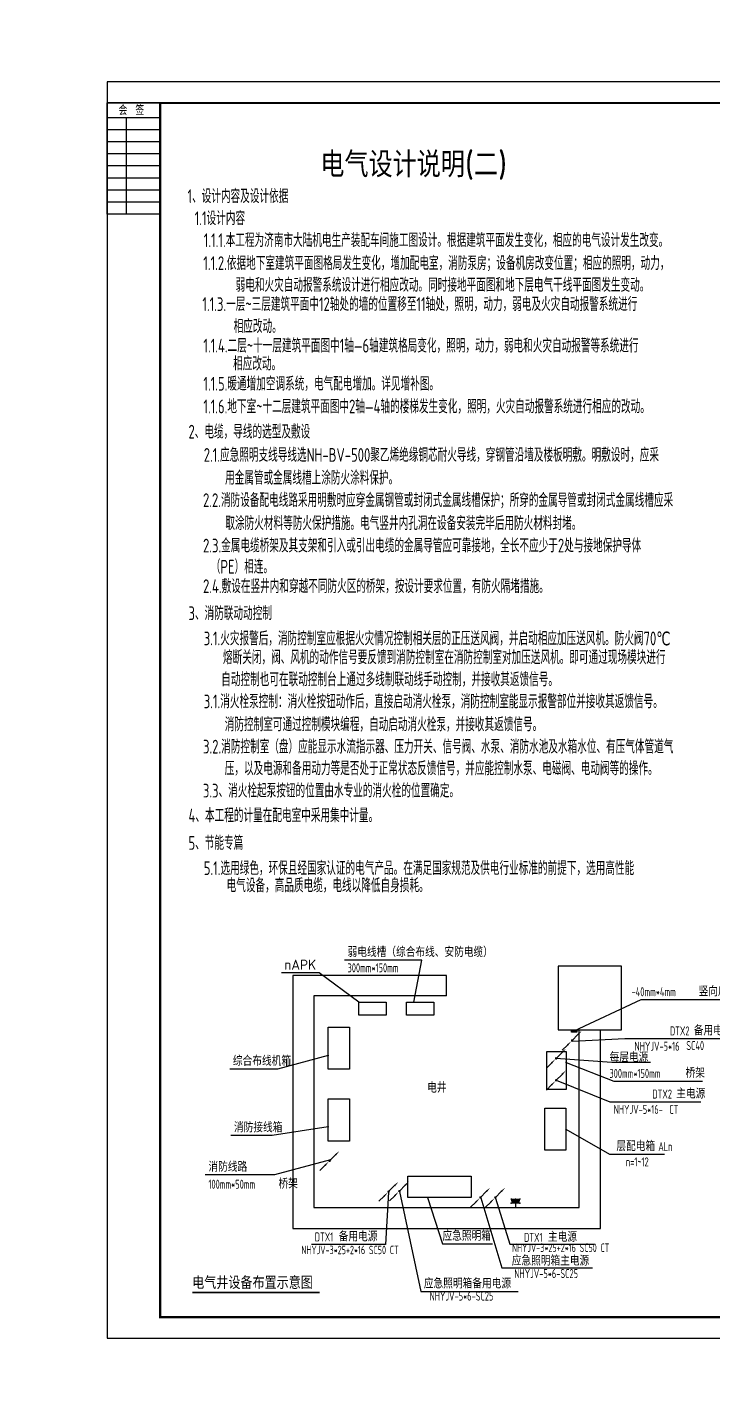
# Model space of a CAD drawing. Extents: x 2166032 to 5302137, y 581493 to 2416206.
# Drawn here: x 2799633 to 2832050, y 919866 to 984321 of the extents above; entities that cross this region are included whole.
import ezdxf
from ezdxf.enums import TextEntityAlignment as Align

# ---------------------------------------------------------------- set-up
doc = ezdxf.new("R2010")
doc.units = 0
doc.header["$LTSCALE"] = 1000
doc.header["$MEASUREMENT"] = 0
for name, color, linetype in [('A_文字', 7, 'Continuous'), ('COLUMN', 2, 'Continuous'), ('DIM_SYMB', 3, 'Continuous'), ('EQUIP-动力', 3, 'Continuous'), ('LWIRE', 4, 'Continuous'), ('PUB_TEXT', 7, 'Continuous'), ('PUB_TITLE', 137, 'Continuous'), ('TEL_LEAD', 3, 'Continuous'), ('TEL_TEXT', 7, 'Continuous'), ('WALL', 8, 'Continuous')]:
    doc.layers.add(name, color=color, linetype=linetype)
doc.styles.add('_TCH_DIM', font='tssdeng.shx', dxfattribs={"bigfont": 'tssdchn.shx'})
doc.styles.add('_TEL_DIM', font='@tssdeng.shx', dxfattribs={"width": 0.8, "height": 3.5, "bigfont": '!tssdchn.shx'})
doc.styles.add('hz（黑）', font='simhei.ttf', dxfattribs={"width": 0.8})
doc.styles.get("Standard").update_dxf_attribs({"font": 'tssdeng.shx', "bigfont": 'tssdchn.shx'})
doc.styles.add('STYLE-黑体', font='tssdeng.shx', dxfattribs={"bigfont": 'tssdchn.shx'})
doc.styles.add('TSSD_Dimension', font='Tssdeng.shx', dxfattribs={"width": 0.7, "bigfont": 'tssdchn.shx'})
doc.styles.add('TSSD_REIN', font='tssdeng.shx', dxfattribs={"width": 0.7, "bigfont": 'tssdchn.shx'})

# ---------------------------------------------------------------- blocks, each defined once
blk = doc.blocks.new('$TelecSys$00000081')
for p, q in [((0.1, 0.1), (0.1, 0.1)), ((-1.15, -1.15), (-0.55, -0.55)), ((-0.1, -0.1), (-0.1, -0.1))]:
    blk.add_line(p, q)
at = {"const_width": 0.142}
blk.add_lwpolyline([(0.07, 0, 1), (-0.07, 0, 1)], format="xyb", close=True, dxfattribs=at)
blk.add_solid([(-0.62, -0.48), (-0.48, -0.62), (-0.1, -0.1)])
at = {"width": 0.8, "flags": 9}
blk.add_attdef('A', (0, 0), '', height=0.00002, rotation=180, dxfattribs=at)
blk = doc.blocks.new('$TelecSys$00000079')
for p, q in [((0.7, 0.7), (0, 0)), ((0.1, 0.1), (0.1, 0.1)), ((-0.1, -0.1), (-0.1, -0.1))]:
    blk.add_line(p, q)
at = {"const_width": 0.142}
blk.add_lwpolyline([(-0.07, 0, 1), (0.07, 0, 1)], format="xyb", close=True, dxfattribs=at)
blk.add_solid([(0.63, 0.77), (0.77, 0.63), (1.15, 1.15)])
at = {"width": 0.8, "flags": 9}
blk.add_attdef('A', (0, 0), '', height=0.00002, dxfattribs=at)
blk = doc.blocks.new('$equip$00001237')
for p, q in [((-0.5, 1.05), (-0.5, 1)), ((-0.5, 1), (0.5, 1)), ((0.5, 0.5), (-0.5, 0.5)), ((0, 0.5), (0, 0)), ((0.5, 1.05), (0.5, 1))]:
    blk.add_line(p, q)
blk.add_arc((0, 1), 0.5, 180, 0)
for p in [(-0.5, 0.5), (0, 1), (0, 0), (0.5, 0.5)]:
    blk.add_point(p)
for points in [[(0.43, 0.75), (-0.43, 0.75), (0.5, 1), (-0.5, 1)], [(0.25, 0.57), (-0.25, 0.57), (0.43, 0.75), (-0.43, 0.75)], [(0, 0.5), (0, 0.5), (0.25, 0.57), (-0.25, 0.57)]]:
    blk.add_solid(points)
at = {"flags": 9}
blk.add_attdef('A', (0, 0), '', height=0.00002, dxfattribs=at)
blk = doc.blocks.new('$equip_U$00000051(WWW-FBB7E4A2124)')
for p in [(-0.5, 0.5), (0, 1), (0.5, 0.5)]:
    blk.add_point(p)
blk.add_blockref('$equip$00001237', (0, 0))
at = {"color": 7, "style": '_TEL_DIM', "flags": 1}
blk.add_attdef('A', text='', height=0.000025, dxfattribs=at).set_placement((0, 0), align=Align.MIDDLE_CENTER)
blk = doc.blocks.new('_FZHK')
blk.add_lwpolyline([(-0.5, -0.5), (0.5, -0.5), (0.5, 0.5), (-0.5, 0.5)], close=True)
blk = doc.blocks.new('$会签栏$00000001')
at = {"layer": 'PUB_TITLE'}
for p, q in [((-52.6, 0), (-52.6, 25)), ((-46.9, 0), (-46.9, 25)), ((-41.2, 0), (-41.2, 25)), ((-35.5, 0), (-35.5, 25)), ((-29.8, 0), (-29.8, 25)), ((-24.1, 0), (-24.1, 25)), ((-18.4, 0), (-18.4, 25)), ((-12.7, 0), (-12.7, 25)), ((-7, 0), (-7, 25)), ((0, 0), (0, 25)), ((-52.6, 16), (-7, 16))]:
    blk.add_line(p, q, dxfattribs=at)
blk.add_lwpolyline([(0, 25), (0, 0), (-52.6, 0), (-52.6, 25)], close=True, dxfattribs=at)
at = {"layer": 'PUB_TITLE', "color": 0, "style": 'TSSD_REIN', "width": 0.75}
blk.add_text('会  签', height=4.219, rotation=270, dxfattribs=at).set_placement((-5.71, 19.67))

msp = doc.modelspace()

# ---------------------------------------------------------------- linework, layer by layer
for points in [[(2815320.8, 938236.8), (2816613.8, 938236.8), (2816613.8, 937612.7), (2815320.8, 937612.7)], [(2817574.2, 938236.8), (2818867.2, 938236.8), (2818867.2, 937612.7), (2817574.2, 937612.7)], [(2813865.9, 937060.1), (2814865.9, 937060.1), (2814865.9, 935060.1), (2813865.9, 935060.1)], [(2825371.9, 936875.7), (2825628.6, 936875.7), (2825628.6, 936817.8), (2825371.9, 936817.8)], [(2824205.6, 935897.2), (2825110.9, 935897.2), (2825110.9, 934103.4), (2824205.6, 934103.4)], [(2813865.9, 933667.9), (2814865.9, 933667.9), (2814865.9, 931667.9), (2813865.9, 931667.9)], [(2824108.9, 933231.1), (2825108.9, 933231.1), (2825108.9, 931231.1), (2824108.9, 931231.1)], [(2817630.3, 930002.3), (2820630.3, 930002.3), (2820630.3, 929002.3), (2817630.3, 929002.3)]]:
    msp.add_lwpolyline(points, close=True)
msp.add_circle((2604640.5, 1020101.3), 438608.5)
at = {"layer": 'DIM_SYMB', "const_width": 70}
msp.add_lwpolyline([(2807432.7, 924508.4), (2813461, 924508.4)], dxfattribs=at)
at = {"layer": 'PUB_TITLE'}
msp.add_lwpolyline([(2803419.4, 922344.2), (2908519.4, 922344.2), (2908519.4, 981744.2), (2803419.4, 981744.2)], close=True, dxfattribs=at)
at = {"layer": 'PUB_TITLE', "const_width": 100}
msp.add_lwpolyline([(2805919.4, 923344.2), (2907519.4, 923344.2), (2907519.4, 980744.2), (2805919.4, 980744.2)], close=True, dxfattribs=at)
at = {"layer": 'TEL_LEAD'}
for p, q in [((2818296.4, 940220.5), (2814630.2, 940220.5)), ((2817909.3, 938236.8), (2818296.4, 940220.5)), ((2813429.7, 939613.7), (2811661, 939613.7)), ((2815320.8, 938236.8), (2813429.7, 939613.7)), ((2825500.3, 936875.7), (2828667, 938363.8)), ((2828667, 938363.8), (2832884.6, 938363.8)), ((2825411.6, 936398.4), (2827887.3, 936513.1)), ((2827887.3, 936513.1), (2832671.9, 936513.1)), ((2813865.9, 935716.3), (2811462.5, 935072.3)), ((2824621.9, 935593.9), (2827272.9, 935390.5)), ((2825110.9, 935387), (2827372.8, 934504.1)), ((2827272.9, 935390.5), (2829102.4, 935390.5)), ((2811462.5, 935072.3), (2809207.9, 935072.3)), ((2824642.9, 934540.7), (2827180.5, 933528.8)), ((2827372.8, 934504.1), (2831564.5, 934504.1)), ((2827180.5, 933528.8), (2831485.4, 933528.8)), ((2813865.9, 932340.6), (2811214.4, 931932.1)), ((2825108.9, 932231.1), (2827162.1, 931045.7)), ((2811214.4, 931932.1), (2809256.6, 931932.1)), ((2813971.1, 930775.2), (2811323.5, 930065.8)), ((2827162.1, 931045.7), (2829764.3, 931045.7)), ((2811323.5, 930065.8), (2808051.6, 930065.8)), ((2816723.7, 929251.4), (2816576, 926773.6)), ((2817244.2, 929279.8), (2818249, 924552.1)), ((2818564.4, 929002.3), (2819270.7, 926805.1)), ((2821077, 928978.1), (2822074.7, 925680.6)), ((2821769, 928973.8), (2822447.1, 926789.9)), ((2816576, 926773.6), (2813080.8, 926773.6)), ((2819270.7, 926805.1), (2821628.2, 926805.1)), ((2822447.1, 926789.9), (2826460.3, 926789.9)), ((2822074.7, 925680.6), (2826365, 925680.6)), ((2818249, 924552.1), (2822851.9, 924552.1))]:
    msp.add_line(p, q, dxfattribs=at)
at = {"layer": 'TEL_LEAD', "const_width": 40}
for points in [[(2817905.5, 938217.1, 1), (2817913.2, 938256.4, 1)], [(2825482.2, 936867.2, 1), (2825518.4, 936884.2, 1)], [(2825391.6, 936397.4, 1), (2825431.6, 936399.3, 1)], [(2813885.2, 935721.5, 1), (2813846.5, 935711.1, 1)], [(2824601.9, 935595.4, 1), (2824641.8, 935592.4, 1)], [(2825092.3, 935394.2, 1), (2825129.6, 935379.7, 1)], [(2824624.3, 934548.1, 1), (2824661.4, 934533.3, 1)], [(2813885.6, 932343.7, 1), (2813846.1, 932337.6, 1)], [(2825091.5, 932241.1, 1), (2825126.2, 932221.1, 1)], [(2813990.5, 930780.4, 1), (2813951.8, 930770, 1)], [(2816724.9, 929271.4, 1), (2816722.5, 929231.5, 1)], [(2817240.1, 929299.4, 1), (2817248.4, 929260.2, 1)], [(2818558.2, 929021.4, 1), (2818570.5, 928983.3, 1)], [(2821071.2, 928997.3, 1), (2821082.7, 928959, 1)], [(2821763, 928992.9, 1), (2821774.9, 928954.7, 1)]]:
    msp.add_lwpolyline(points, format="xyb", close=True, dxfattribs=at)
at = {"layer": 'WALL'}
for p, q in [((2819464.9, 939501.3), (2812189.9, 939501.3)), ((2812189.9, 939501.3), (2812189.9, 927528.6)), ((2819464.9, 938528.6), (2819464.9, 939501.3)), ((2819464.9, 938528.6), (2813189.9, 938528.6)), ((2813189.9, 938528.6), (2813189.9, 928528.6)), ((2825739.9, 928528.6), (2825739.9, 936928.6)), ((2826739.9, 927528.6), (2826739.9, 936928.6)), ((2813189.9, 928528.6), (2825739.9, 928528.6)), ((2812189.9, 927528.6), (2826739.9, 927528.6))]:
    msp.add_line(p, q, dxfattribs=at)

# ---------------------------------------------------------------- block references
at = {"layer": 'COLUMN', "xscale": 3000, "yscale": 3000, "zscale": 3000}
msp.add_blockref('_FZHK', (2826241.3, 938428.6), dxfattribs=at)
at = {"layer": 'EQUIP-动力', "xscale": 400, "yscale": 400, "zscale": 400}
msp.add_blockref('$equip_U$00000051(WWW-FBB7E4A2124)', (2822724, 928528.6), dxfattribs=at)
at = {"layer": 'LWIRE', "xscale": 400, "yscale": 400, "zscale": 400}
for name, p in [('$TelecSys$00000079', (2825396.7, 936422.7)), ('$TelecSys$00000079', (2824644.8, 935577)), ('$TelecSys$00000081', (2825396.7, 936422.7)), ('$TelecSys$00000081', (2824644.8, 935577)), ('$TelecSys$00000079', (2824642.9, 934540.7)), ('$TelecSys$00000081', (2824642.9, 934540.7)), ('$TelecSys$00000081', (2813929.5, 930733.5)), ('$TelecSys$00000079', (2813929.5, 930733.5)), ('$TelecSys$00000079', (2816723.7, 929279.9)), ('$TelecSys$00000079', (2817229.2, 929304)), ('$TelecSys$00000079', (2821061.9, 929002.3)), ('$TelecSys$00000079', (2821769, 929002.3)), ('$TelecSys$00000081', (2816723.7, 929279.9)), ('$TelecSys$00000081', (2817229.2, 929304)), ('$TelecSys$00000081', (2821061.9, 929002.3)), ('$TelecSys$00000081', (2821769, 929002.3))]:
    msp.add_blockref(name, p, dxfattribs=at)
at = {"layer": 'PUB_TITLE', "xscale": 100, "yscale": 100, "zscale": 100, "rotation": 90}
msp.add_blockref('$会签栏$00000001', (2805919.4, 980744.2), dxfattribs=at)

# ---------------------------------------------------------------- texts
at = {"style": '_TEL_DIM', "width": 0.6}
for p in [(2812415.4, 926321.6), (2822379.6, 926425.8)]:
    msp.add_text(' NHYJV-3*25+2*16 SC50 CT', height=400, dxfattribs=at).set_placement(p)
at = {"layer": 'A_文字', "color": 0, "style": 'STYLE-黑体'}
msp.add_text('电气设计说明(二)', height=1200, dxfattribs=at).set_placement((2813491.5, 977230.7))
at = {"layer": 'A_文字', "color": 0, "style": 'TSSD_Dimension', "width": 0.7}
for s, p in [('1、设计内容及设计依据', (2807211.2, 976010)), ('1.1设计内容', (2807551.7, 974969.8)), ('1.1.1.本工程为济南市大陆机电生产装配车间施工图设计。根据建筑平面发生变化，相应的电气设计发生改变。', (2807981.1, 973930)), ('1.1.2.依据地下室建筑平面图格局发生变化，增加配电室，消防泵房；设备机房改变位置；相应的照明，动力，', (2807958.1, 972845.1)), ('弱电和火灾自动报警系统设计进行相应改动。同时接地平面图和地下层电气干线平面图发生变动。', (2809488, 971814.5)), ('1.1.3.一层~三层建筑平面中12轴处的墙的位置移至11轴处，照明，动力，弱电及火灾自动报警系统进行', (2807913.5, 970906.9)), ('相应改动。', (2809393.8, 969863.2)), ('1.1.4.二层~十一层建筑平面图中1轴—6轴建筑格局变化，照明，动力，弱电和火灾自动报警等系统进行', (2807962.2, 968945.4)), ('相应改动。', (2809367.5, 968095.2)), ('1.1.5.暖通增加空调系统，电气配电增加。详见增补图。', (2807962.2, 967144.3)), ('1.1.6.地下室~十二层建筑平面图中2轴—4轴的楼梯发生变化，照明，火灾自动报警系统进行相应的改动。', (2807962.2, 966070.5)), ('2、电缆，导线的选型及敷设', (2807257.2, 964878.5)), ('2.1.应急照明支线导线选NH-BV-500聚乙烯绝缘铜芯耐火导线，穿钢管沿墙及楼板明敷。明敷设时，应采', (2807979.9, 963778.4)), ('用金属管或金属线槽上涂防火涂料保护。', (2808987.1, 962697.6)), ('2.2.消防设备配电线路采用明敷时应穿金属钢管或封闭式金属线槽保护；所穿的金属导管或封闭式金属线槽应采', (2807945.8, 961641.3)), ('取涂防火材料等防火保护措施。电气竖井内孔洞在设备安装完毕后用防火材料封堵。', (2809002.8, 960552)), ('2.3.金属电缆桥架及其支架和引入或引出电缆的金属导管应可靠接地，全长不应少于2处与接地保护导体', (2807945.8, 959493.8)), ('（PE）相连。', (2808312.9, 958493.9)), ('2.4.敷设在竖井内和穿越不同防火区的桥架，按设计要求位置，有防火隔堵措施。', (2807945.8, 957572.8)), ('3、消防联动动控制', (2807257.2, 956294)), ('3.1.火灾报警后，消防控制室应根据火灾情况控制相关层的正压送风阀，并启动相应加压送风机。防火阀70℃', (2807979.9, 955104)), ('熔断关闭，阀、风机的动作信号要反馈到消防控制室在消防控制室对加压送风机。即可通过现场模块进行', (2808888.6, 954211.7)), ('自动控制也可在联动控制台上通过多线制联动线手动控制，并接收其返馈信号。', (2808807.1, 953166.9)), ('3.1.消火栓泵控制：消火栓按钮动作后，直接启动消火栓泵，消防控制室能显示报警部位并接收其返馈信号。', (2807979.9, 952125.8)), ('消防控制室可通过控制模块编程，自动启动消火栓泵，并接收其返馈信号。', (2808971.7, 951039.9)), ('3.2.消防控制室（盘）应能显示水流指示器、压力开关、信号阀、水泵、消防水池及水箱水位、有压气体管道气', (2807945.8, 949988.7)), ('压，以及电源和备用动力等是否处于正常状态反馈信号，并应能控制水泵、电磁阀、电动阀等的操作。', (2808971.7, 948962.1)), ('3.3、消火栓起泵按钮的位置由水专业的消火栓的位置确定。', (2807939.7, 947908)), ('4、本工程的计量在配电室中采用集中计量。', (2807257.2, 946737.8)), ('5、节能专篇', (2807257.2, 945436.7)), ('5.1.选用绿色，环保且经国家认证的电气产品。在满足国家规范及供电行业标准的前提下，选用高性能', (2807979.9, 944244)), ('电气设备，高品质电缆，电线以降低自身损耗。', (2809059.8, 943429.4))]:
    msp.add_text(s, height=650, dxfattribs=at).set_placement(p)
at = {"layer": 'PUB_TEXT', "style": 'TSSD_REIN', "width": 0.7}
msp.add_text('电井', height=500, dxfattribs=at).set_placement((2818546.8, 933952.9))
at = {"layer": 'TEL_TEXT', "style": '_TCH_DIM'}
for s, p in [('弱电线槽（综合布线、安防电缆）', (2814780.2, 940370.5)), ('nAPK', (2811787.7, 939763.7)), ('竖向扁钢', (2831383.5, 938513.8)), ('备用电源', (2831154.9, 936663.1)), ('每层电源', (2827171.4, 935393.8)), ('综合布线机箱', (2809357.9, 935222.3)), ('桥架', (2830765.6, 934654.1)), ('主电源', (2830324.8, 933678.8)), ('消防接线箱', (2809406.6, 932082.1)), ('层配电箱', (2827495.7, 931195.7)), ('消防线路', (2808201.6, 930215.8)), ('桥架', (2811515.9, 929415.8)), ('备用电源', (2814359.3, 926923.6)), ('应急照明箱', (2819270.4, 926955.1)), ('主电源', (2824256.4, 926902.2)), ('应急照明箱主电源', (2822544.1, 925779.2)), ('应急照明箱备用电源', (2818388.9, 924702.1))]:
    msp.add_text(s, height=482.27, dxfattribs=at).set_placement(p)
at = {"layer": 'TEL_TEXT'}
for s, height, style, width, p in [('300mm*150mm', 425, '_TCH_DIM', 0.705882, (2814780.2, 939645.5)), ('-40mm*4mm', 425, '_TCH_DIM', 0.705882, (2828212.1, 938513.8)), ('DTX2', 425, '_TCH_DIM', 0.705882, (2830026.3, 936663.1)), ('NHYJV-5*16', 425, '_TCH_DIM', 0.705882, (2828350.5, 935938.1)), ('SC40', 425, '_TCH_DIM', 0.705882, (2830799.5, 935971.2)), ('300mm*150mm', 425, '_TCH_DIM', 0.705882, (2827165.6, 934654.1)), ('DTX2', 425, '_TCH_DIM', 0.705882, (2829196.2, 933678.8)), ('NHYJV-5*16-', 425, '_TCH_DIM', 0.705882, (2827364, 932953.8)), ('CT', 425, '_TCH_DIM', 0.705882, (2829997.2, 932953.8)), ('ALn', 425, '_TCH_DIM', 0.705882, (2829476.8, 931195.7)), ('n=1~12', 425, '_TCH_DIM', 0.705882, (2827942.8, 930470.7)), ('100mm*50mm', 425, '_TCH_DIM', 0.705882, (2808201.6, 929415.8)), ('DTX1', 425, '_TCH_DIM', 0.705882, (2813230.8, 926923.6)), ('DTX1', 425, '_TCH_DIM', 0.705882, (2823127.8, 926902.2)), ('NHYJV-5*6-SC25', 425, '_TCH_DIM', 0.705882, (2822663.2, 925193.3)), ('电气井设备布置示意图', 522.78, 'hz（黑）', 0.8, (2807432.7, 924731.1, 0)), ('NHYJV-5*6-SC25', 425, '_TCH_DIM', 0.705882, (2818659, 924127.4))]:
    msp.add_text(s, height=height, dxfattribs=dict(at, style=style, width=width)).set_placement(p)

doc.saveas('drawing.dxf')
